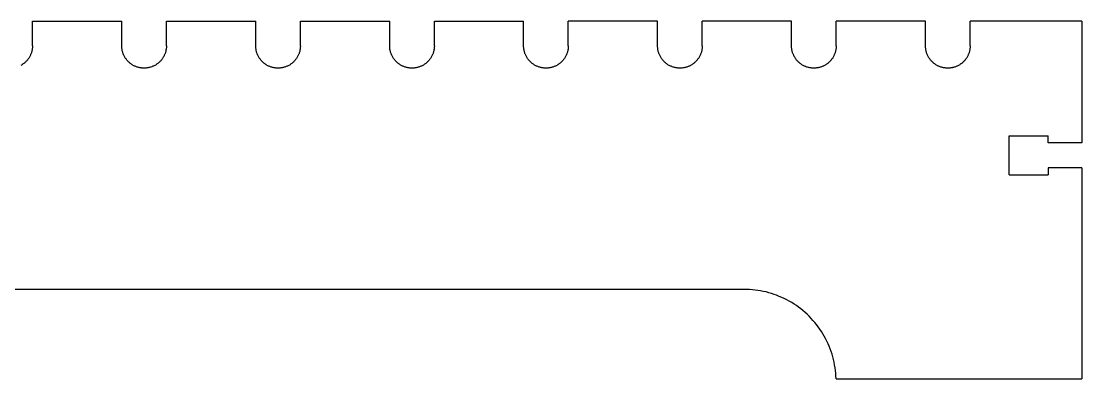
# Model space of a CAD drawing. Extents: x -100 to 100, y -46 to 46.
# Drawn here: x -36.62 to -24.75, y 1.92 to 5.92 of the extents above; entities that cross this region are included whole.
import ezdxf

# ---------------------------------------------------------------- set-up
doc = ezdxf.new("R2010")
doc.units = 0
doc.header["$MEASUREMENT"] = 0
doc.layers.get('0').update_dxf_attribs({"linetype": 'CONTINUOUS'})

msp = doc.modelspace()

# ---------------------------------------------------------------- linework, layer by layer
for p, q in [((-36.498, 5.917), (-35.498, 5.917)), ((-36.498, 5.642), (-36.498, 5.917)), ((-35.498, 5.642), (-35.498, 5.917)), ((-34.998, 5.917), (-33.998, 5.917)), ((-34.998, 5.642), (-34.998, 5.917)), ((-33.998, 5.642), (-33.998, 5.917)), ((-33.498, 5.917), (-32.498, 5.917)), ((-33.498, 5.642), (-33.498, 5.917)), ((-32.498, 5.642), (-32.498, 5.917)), ((-31.998, 5.917), (-30.998, 5.917)), ((-31.998, 5.642), (-31.998, 5.917)), ((-30.998, 5.642), (-30.998, 5.917)), ((-29.498, 5.917), (-30.498, 5.917)), ((-30.498, 5.642), (-30.498, 5.917)), ((-29.498, 5.642), (-29.498, 5.917)), ((-27.998, 5.917), (-28.998, 5.917)), ((-28.998, 5.642), (-28.998, 5.917)), ((-27.998, 5.642), (-27.998, 5.917)), ((-26.498, 5.917), (-27.498, 5.917)), ((-27.498, 5.642), (-27.498, 5.917)), ((-26.498, 5.642), (-26.498, 5.917)), ((-25.998, 5.642), (-25.998, 5.917)), ((-24.748, 5.917), (-25.998, 5.917)), ((-24.748, 5.917), (-24.748, 4.558)), ((-36.504, 5.587), (-36.506, 5.58)), ((-36.503, 5.595), (-36.504, 5.587)), ((-36.501, 5.603), (-36.503, 5.595)), ((-36.5, 5.611), (-36.501, 5.603)), ((-36.499, 5.618), (-36.5, 5.611)), ((-36.498, 5.634), (-36.499, 5.626)), ((-36.499, 5.626), (-36.499, 5.618)), ((-36.498, 5.642), (-36.498, 5.634)), ((-35.498, 5.634), (-35.498, 5.642)), ((-35.498, 5.626), (-35.498, 5.634)), ((-35.497, 5.618), (-35.498, 5.626)), ((-35.496, 5.611), (-35.497, 5.618)), ((-35.495, 5.603), (-35.496, 5.611)), ((-35.494, 5.595), (-35.495, 5.603)), ((-35.492, 5.587), (-35.494, 5.595)), ((-35.49, 5.58), (-35.492, 5.587)), ((-35.004, 5.587), (-35.006, 5.58)), ((-35.003, 5.595), (-35.004, 5.587)), ((-35.001, 5.603), (-35.003, 5.595)), ((-35, 5.611), (-35.001, 5.603)), ((-34.999, 5.618), (-35, 5.611)), ((-34.998, 5.634), (-34.999, 5.626)), ((-34.999, 5.626), (-34.999, 5.618)), ((-34.998, 5.642), (-34.998, 5.634)), ((-33.998, 5.634), (-33.998, 5.642)), ((-33.998, 5.626), (-33.998, 5.634)), ((-33.997, 5.618), (-33.998, 5.626)), ((-33.996, 5.611), (-33.997, 5.618)), ((-33.995, 5.603), (-33.996, 5.611)), ((-33.994, 5.595), (-33.995, 5.603)), ((-33.992, 5.587), (-33.994, 5.595)), ((-33.99, 5.58), (-33.992, 5.587)), ((-33.504, 5.587), (-33.506, 5.58)), ((-33.503, 5.595), (-33.504, 5.587)), ((-33.501, 5.603), (-33.503, 5.595)), ((-33.5, 5.611), (-33.501, 5.603)), ((-33.499, 5.618), (-33.5, 5.611)), ((-33.498, 5.634), (-33.499, 5.626)), ((-33.499, 5.626), (-33.499, 5.618)), ((-33.498, 5.642), (-33.498, 5.634)), ((-32.498, 5.634), (-32.498, 5.642)), ((-32.498, 5.626), (-32.498, 5.634)), ((-32.497, 5.618), (-32.498, 5.626)), ((-32.496, 5.611), (-32.497, 5.618)), ((-32.495, 5.603), (-32.496, 5.611)), ((-32.494, 5.595), (-32.495, 5.603)), ((-32.492, 5.587), (-32.494, 5.595)), ((-32.49, 5.58), (-32.492, 5.587)), ((-32.004, 5.587), (-32.006, 5.58)), ((-32.003, 5.595), (-32.004, 5.587)), ((-32.001, 5.603), (-32.003, 5.595)), ((-32, 5.611), (-32.001, 5.603)), ((-31.999, 5.618), (-32, 5.611)), ((-31.998, 5.634), (-31.999, 5.626)), ((-31.999, 5.626), (-31.999, 5.618)), ((-31.998, 5.642), (-31.998, 5.634)), ((-30.998, 5.634), (-30.998, 5.642)), ((-30.998, 5.626), (-30.998, 5.634)), ((-30.997, 5.618), (-30.998, 5.626)), ((-30.996, 5.611), (-30.997, 5.618)), ((-30.995, 5.603), (-30.996, 5.611)), ((-30.994, 5.595), (-30.995, 5.603)), ((-30.992, 5.587), (-30.994, 5.595)), ((-30.99, 5.58), (-30.992, 5.587)), ((-30.504, 5.587), (-30.506, 5.58)), ((-30.503, 5.595), (-30.504, 5.587)), ((-30.501, 5.603), (-30.503, 5.595)), ((-30.5, 5.611), (-30.501, 5.603)), ((-30.499, 5.618), (-30.5, 5.611)), ((-30.498, 5.634), (-30.499, 5.626)), ((-30.499, 5.626), (-30.499, 5.618)), ((-30.498, 5.642), (-30.498, 5.634)), ((-29.498, 5.634), (-29.498, 5.642)), ((-29.498, 5.626), (-29.498, 5.634)), ((-29.497, 5.618), (-29.498, 5.626)), ((-29.496, 5.611), (-29.497, 5.618)), ((-29.495, 5.603), (-29.496, 5.611)), ((-29.494, 5.595), (-29.495, 5.603)), ((-29.492, 5.587), (-29.494, 5.595)), ((-29.49, 5.58), (-29.492, 5.587)), ((-29.004, 5.587), (-29.006, 5.58)), ((-29.003, 5.595), (-29.004, 5.587)), ((-29.001, 5.603), (-29.003, 5.595)), ((-29, 5.611), (-29.001, 5.603)), ((-28.999, 5.618), (-29, 5.611)), ((-28.998, 5.634), (-28.999, 5.626)), ((-28.999, 5.626), (-28.999, 5.618)), ((-28.998, 5.642), (-28.998, 5.634)), ((-27.998, 5.634), (-27.998, 5.642)), ((-27.998, 5.626), (-27.998, 5.634)), ((-27.997, 5.618), (-27.998, 5.626)), ((-27.996, 5.611), (-27.997, 5.618)), ((-27.995, 5.603), (-27.996, 5.611)), ((-27.994, 5.595), (-27.995, 5.603)), ((-27.992, 5.587), (-27.994, 5.595)), ((-27.99, 5.58), (-27.992, 5.587)), ((-27.504, 5.587), (-27.506, 5.58)), ((-27.503, 5.595), (-27.504, 5.587)), ((-27.501, 5.603), (-27.503, 5.595)), ((-27.5, 5.611), (-27.501, 5.603)), ((-27.499, 5.618), (-27.5, 5.611)), ((-27.498, 5.634), (-27.499, 5.626)), ((-27.499, 5.626), (-27.499, 5.618)), ((-27.498, 5.642), (-27.498, 5.634)), ((-26.498, 5.634), (-26.498, 5.642)), ((-26.498, 5.626), (-26.498, 5.634)), ((-26.497, 5.618), (-26.498, 5.626)), ((-26.496, 5.611), (-26.497, 5.618)), ((-26.495, 5.603), (-26.496, 5.611)), ((-26.494, 5.595), (-26.495, 5.603)), ((-26.492, 5.587), (-26.494, 5.595)), ((-26.49, 5.58), (-26.492, 5.587)), ((-26.004, 5.587), (-26.006, 5.58)), ((-26.003, 5.595), (-26.004, 5.587)), ((-26.001, 5.603), (-26.003, 5.595)), ((-26, 5.611), (-26.001, 5.603)), ((-25.999, 5.618), (-26, 5.611)), ((-25.998, 5.634), (-25.999, 5.626)), ((-25.999, 5.626), (-25.999, 5.618)), ((-25.998, 5.642), (-25.998, 5.634)), ((-36.571, 5.465), (-36.577, 5.46)), ((-36.566, 5.471), (-36.571, 5.465)), ((-36.561, 5.477), (-36.566, 5.471)), ((-36.555, 5.483), (-36.561, 5.477)), ((-36.551, 5.489), (-36.555, 5.483)), ((-36.546, 5.495), (-36.551, 5.489)), ((-36.541, 5.501), (-36.546, 5.495)), ((-36.537, 5.508), (-36.541, 5.501)), ((-36.533, 5.515), (-36.537, 5.508)), ((-36.529, 5.522), (-36.533, 5.515)), ((-36.525, 5.528), (-36.529, 5.522)), ((-36.522, 5.536), (-36.525, 5.528)), ((-36.519, 5.543), (-36.522, 5.536)), ((-36.516, 5.55), (-36.519, 5.543)), ((-36.513, 5.557), (-36.516, 5.55)), ((-36.51, 5.565), (-36.513, 5.557)), ((-36.508, 5.572), (-36.51, 5.565)), ((-36.506, 5.58), (-36.508, 5.572)), ((-35.488, 5.572), (-35.49, 5.58)), ((-35.486, 5.565), (-35.488, 5.572)), ((-35.483, 5.557), (-35.486, 5.565)), ((-35.481, 5.55), (-35.483, 5.557)), ((-35.478, 5.543), (-35.481, 5.55)), ((-35.474, 5.536), (-35.478, 5.543)), ((-35.471, 5.528), (-35.474, 5.536)), ((-35.467, 5.522), (-35.471, 5.528)), ((-35.463, 5.515), (-35.467, 5.522)), ((-35.459, 5.508), (-35.463, 5.515)), ((-35.455, 5.501), (-35.459, 5.508)), ((-35.45, 5.495), (-35.455, 5.501)), ((-35.446, 5.489), (-35.45, 5.495)), ((-35.441, 5.483), (-35.446, 5.489)), ((-35.436, 5.477), (-35.441, 5.483)), ((-35.43, 5.471), (-35.436, 5.477)), ((-35.425, 5.465), (-35.43, 5.471)), ((-35.419, 5.46), (-35.425, 5.465)), ((-35.071, 5.465), (-35.077, 5.46)), ((-35.066, 5.471), (-35.071, 5.465)), ((-35.061, 5.477), (-35.066, 5.471)), ((-35.055, 5.483), (-35.061, 5.477)), ((-35.051, 5.489), (-35.055, 5.483)), ((-35.046, 5.495), (-35.051, 5.489)), ((-35.041, 5.501), (-35.046, 5.495)), ((-35.037, 5.508), (-35.041, 5.501)), ((-35.033, 5.515), (-35.037, 5.508)), ((-35.029, 5.522), (-35.033, 5.515)), ((-35.025, 5.528), (-35.029, 5.522)), ((-35.022, 5.536), (-35.025, 5.528)), ((-35.019, 5.543), (-35.022, 5.536)), ((-35.016, 5.55), (-35.019, 5.543)), ((-35.013, 5.557), (-35.016, 5.55)), ((-35.01, 5.565), (-35.013, 5.557)), ((-35.008, 5.572), (-35.01, 5.565)), ((-35.006, 5.58), (-35.008, 5.572)), ((-33.988, 5.572), (-33.99, 5.58)), ((-33.986, 5.565), (-33.988, 5.572)), ((-33.983, 5.557), (-33.986, 5.565)), ((-33.981, 5.55), (-33.983, 5.557)), ((-33.978, 5.543), (-33.981, 5.55)), ((-33.974, 5.536), (-33.978, 5.543)), ((-33.971, 5.528), (-33.974, 5.536)), ((-33.967, 5.522), (-33.971, 5.528)), ((-33.963, 5.515), (-33.967, 5.522)), ((-33.959, 5.508), (-33.963, 5.515)), ((-33.955, 5.501), (-33.959, 5.508)), ((-33.95, 5.495), (-33.955, 5.501)), ((-33.946, 5.489), (-33.95, 5.495)), ((-33.941, 5.483), (-33.946, 5.489)), ((-33.936, 5.477), (-33.941, 5.483)), ((-33.93, 5.471), (-33.936, 5.477)), ((-33.925, 5.465), (-33.93, 5.471)), ((-33.919, 5.46), (-33.925, 5.465)), ((-33.571, 5.465), (-33.577, 5.46)), ((-33.566, 5.471), (-33.571, 5.465)), ((-33.561, 5.477), (-33.566, 5.471)), ((-33.555, 5.483), (-33.561, 5.477)), ((-33.551, 5.489), (-33.555, 5.483)), ((-33.546, 5.495), (-33.551, 5.489)), ((-33.541, 5.501), (-33.546, 5.495)), ((-33.537, 5.508), (-33.541, 5.501)), ((-33.533, 5.515), (-33.537, 5.508)), ((-33.529, 5.522), (-33.533, 5.515)), ((-33.525, 5.528), (-33.529, 5.522)), ((-33.522, 5.536), (-33.525, 5.528)), ((-33.519, 5.543), (-33.522, 5.536)), ((-33.516, 5.55), (-33.519, 5.543)), ((-33.513, 5.557), (-33.516, 5.55)), ((-33.51, 5.565), (-33.513, 5.557)), ((-33.508, 5.572), (-33.51, 5.565)), ((-33.506, 5.58), (-33.508, 5.572)), ((-32.488, 5.572), (-32.49, 5.58)), ((-32.486, 5.565), (-32.488, 5.572)), ((-32.483, 5.557), (-32.486, 5.565)), ((-32.481, 5.55), (-32.483, 5.557)), ((-32.478, 5.543), (-32.481, 5.55)), ((-32.474, 5.536), (-32.478, 5.543)), ((-32.471, 5.528), (-32.474, 5.536)), ((-32.467, 5.522), (-32.471, 5.528)), ((-32.463, 5.515), (-32.467, 5.522)), ((-32.459, 5.508), (-32.463, 5.515)), ((-32.455, 5.501), (-32.459, 5.508)), ((-32.45, 5.495), (-32.455, 5.501)), ((-32.446, 5.489), (-32.45, 5.495)), ((-32.441, 5.483), (-32.446, 5.489)), ((-32.436, 5.477), (-32.441, 5.483)), ((-32.43, 5.471), (-32.436, 5.477)), ((-32.425, 5.465), (-32.43, 5.471)), ((-32.419, 5.46), (-32.425, 5.465)), ((-32.071, 5.465), (-32.077, 5.46)), ((-32.066, 5.471), (-32.071, 5.465)), ((-32.061, 5.477), (-32.066, 5.471)), ((-32.055, 5.483), (-32.061, 5.477)), ((-32.051, 5.489), (-32.055, 5.483)), ((-32.046, 5.495), (-32.051, 5.489)), ((-32.041, 5.501), (-32.046, 5.495)), ((-32.037, 5.508), (-32.041, 5.501)), ((-32.033, 5.515), (-32.037, 5.508)), ((-32.029, 5.522), (-32.033, 5.515)), ((-32.025, 5.528), (-32.029, 5.522)), ((-32.022, 5.536), (-32.025, 5.528)), ((-32.019, 5.543), (-32.022, 5.536)), ((-32.016, 5.55), (-32.019, 5.543)), ((-32.013, 5.557), (-32.016, 5.55)), ((-32.01, 5.565), (-32.013, 5.557)), ((-32.008, 5.572), (-32.01, 5.565)), ((-32.006, 5.58), (-32.008, 5.572)), ((-30.988, 5.572), (-30.99, 5.58)), ((-30.986, 5.565), (-30.988, 5.572)), ((-30.983, 5.557), (-30.986, 5.565)), ((-30.981, 5.55), (-30.983, 5.557)), ((-30.978, 5.543), (-30.981, 5.55)), ((-30.974, 5.536), (-30.978, 5.543)), ((-30.971, 5.528), (-30.974, 5.536)), ((-30.967, 5.522), (-30.971, 5.528)), ((-30.963, 5.515), (-30.967, 5.522)), ((-30.959, 5.508), (-30.963, 5.515)), ((-30.955, 5.501), (-30.959, 5.508)), ((-30.95, 5.495), (-30.955, 5.501)), ((-30.946, 5.489), (-30.95, 5.495)), ((-30.941, 5.483), (-30.946, 5.489)), ((-30.936, 5.477), (-30.941, 5.483)), ((-30.93, 5.471), (-30.936, 5.477)), ((-30.925, 5.465), (-30.93, 5.471)), ((-30.919, 5.46), (-30.925, 5.465)), ((-30.571, 5.465), (-30.577, 5.46)), ((-30.566, 5.471), (-30.571, 5.465)), ((-30.561, 5.477), (-30.566, 5.471)), ((-30.555, 5.483), (-30.561, 5.477)), ((-30.551, 5.489), (-30.555, 5.483)), ((-30.546, 5.495), (-30.551, 5.489)), ((-30.541, 5.501), (-30.546, 5.495)), ((-30.537, 5.508), (-30.541, 5.501)), ((-30.533, 5.515), (-30.537, 5.508)), ((-30.529, 5.522), (-30.533, 5.515)), ((-30.525, 5.528), (-30.529, 5.522)), ((-30.522, 5.536), (-30.525, 5.528)), ((-30.519, 5.543), (-30.522, 5.536)), ((-30.516, 5.55), (-30.519, 5.543)), ((-30.513, 5.557), (-30.516, 5.55)), ((-30.51, 5.565), (-30.513, 5.557)), ((-30.508, 5.572), (-30.51, 5.565)), ((-30.506, 5.58), (-30.508, 5.572)), ((-29.488, 5.572), (-29.49, 5.58)), ((-29.486, 5.565), (-29.488, 5.572)), ((-29.483, 5.557), (-29.486, 5.565)), ((-29.481, 5.55), (-29.483, 5.557)), ((-29.478, 5.543), (-29.481, 5.55)), ((-29.474, 5.536), (-29.478, 5.543)), ((-29.471, 5.528), (-29.474, 5.536)), ((-29.467, 5.522), (-29.471, 5.528)), ((-29.463, 5.515), (-29.467, 5.522)), ((-29.459, 5.508), (-29.463, 5.515)), ((-29.455, 5.501), (-29.459, 5.508)), ((-29.45, 5.495), (-29.455, 5.501)), ((-29.446, 5.489), (-29.45, 5.495)), ((-29.441, 5.483), (-29.446, 5.489)), ((-29.436, 5.477), (-29.441, 5.483)), ((-29.43, 5.471), (-29.436, 5.477)), ((-29.425, 5.465), (-29.43, 5.471)), ((-29.419, 5.46), (-29.425, 5.465)), ((-29.071, 5.465), (-29.077, 5.46)), ((-29.066, 5.471), (-29.071, 5.465)), ((-29.061, 5.477), (-29.066, 5.471)), ((-29.055, 5.483), (-29.061, 5.477)), ((-29.051, 5.489), (-29.055, 5.483)), ((-29.046, 5.495), (-29.051, 5.489)), ((-29.041, 5.501), (-29.046, 5.495)), ((-29.037, 5.508), (-29.041, 5.501)), ((-29.033, 5.515), (-29.037, 5.508)), ((-29.029, 5.522), (-29.033, 5.515)), ((-29.025, 5.528), (-29.029, 5.522)), ((-29.022, 5.536), (-29.025, 5.528)), ((-29.019, 5.543), (-29.022, 5.536)), ((-29.016, 5.55), (-29.019, 5.543)), ((-29.013, 5.557), (-29.016, 5.55)), ((-29.01, 5.565), (-29.013, 5.557)), ((-29.008, 5.572), (-29.01, 5.565)), ((-29.006, 5.58), (-29.008, 5.572)), ((-27.988, 5.572), (-27.99, 5.58)), ((-27.986, 5.565), (-27.988, 5.572)), ((-27.983, 5.557), (-27.986, 5.565)), ((-27.981, 5.55), (-27.983, 5.557)), ((-27.978, 5.543), (-27.981, 5.55)), ((-27.974, 5.536), (-27.978, 5.543)), ((-27.971, 5.528), (-27.974, 5.536)), ((-27.967, 5.522), (-27.971, 5.528)), ((-27.963, 5.515), (-27.967, 5.522)), ((-27.959, 5.508), (-27.963, 5.515)), ((-27.955, 5.501), (-27.959, 5.508)), ((-27.95, 5.495), (-27.955, 5.501)), ((-27.946, 5.489), (-27.95, 5.495)), ((-27.941, 5.483), (-27.946, 5.489)), ((-27.936, 5.477), (-27.941, 5.483)), ((-27.93, 5.471), (-27.936, 5.477)), ((-27.925, 5.465), (-27.93, 5.471)), ((-27.919, 5.46), (-27.925, 5.465)), ((-27.571, 5.465), (-27.577, 5.46)), ((-27.566, 5.471), (-27.571, 5.465)), ((-27.561, 5.477), (-27.566, 5.471)), ((-27.555, 5.483), (-27.561, 5.477)), ((-27.551, 5.489), (-27.555, 5.483)), ((-27.546, 5.495), (-27.551, 5.489)), ((-27.541, 5.501), (-27.546, 5.495)), ((-27.537, 5.508), (-27.541, 5.501)), ((-27.533, 5.515), (-27.537, 5.508)), ((-27.529, 5.522), (-27.533, 5.515)), ((-27.525, 5.528), (-27.529, 5.522)), ((-27.522, 5.536), (-27.525, 5.528)), ((-27.519, 5.543), (-27.522, 5.536)), ((-27.516, 5.55), (-27.519, 5.543)), ((-27.513, 5.557), (-27.516, 5.55)), ((-27.51, 5.565), (-27.513, 5.557)), ((-27.508, 5.572), (-27.51, 5.565)), ((-27.506, 5.58), (-27.508, 5.572)), ((-26.488, 5.572), (-26.49, 5.58)), ((-26.486, 5.565), (-26.488, 5.572)), ((-26.483, 5.557), (-26.486, 5.565)), ((-26.481, 5.55), (-26.483, 5.557)), ((-26.478, 5.543), (-26.481, 5.55)), ((-26.474, 5.536), (-26.478, 5.543)), ((-26.471, 5.528), (-26.474, 5.536)), ((-26.467, 5.522), (-26.471, 5.528)), ((-26.463, 5.515), (-26.467, 5.522)), ((-26.459, 5.508), (-26.463, 5.515)), ((-26.455, 5.501), (-26.459, 5.508)), ((-26.45, 5.495), (-26.455, 5.501)), ((-26.446, 5.489), (-26.45, 5.495)), ((-26.441, 5.483), (-26.446, 5.489)), ((-26.436, 5.477), (-26.441, 5.483)), ((-26.43, 5.471), (-26.436, 5.477)), ((-26.425, 5.465), (-26.43, 5.471)), ((-26.419, 5.46), (-26.425, 5.465)), ((-26.071, 5.465), (-26.077, 5.46)), ((-26.066, 5.471), (-26.071, 5.465)), ((-26.061, 5.477), (-26.066, 5.471)), ((-26.055, 5.483), (-26.061, 5.477)), ((-26.051, 5.489), (-26.055, 5.483)), ((-26.046, 5.495), (-26.051, 5.489)), ((-26.041, 5.501), (-26.046, 5.495)), ((-26.037, 5.508), (-26.041, 5.501)), ((-26.033, 5.515), (-26.037, 5.508)), ((-26.029, 5.522), (-26.033, 5.515)), ((-26.025, 5.528), (-26.029, 5.522)), ((-26.022, 5.536), (-26.025, 5.528)), ((-26.019, 5.543), (-26.022, 5.536)), ((-26.016, 5.55), (-26.019, 5.543)), ((-26.013, 5.557), (-26.016, 5.55)), ((-26.01, 5.565), (-26.013, 5.557)), ((-26.008, 5.572), (-26.01, 5.565)), ((-26.006, 5.58), (-26.008, 5.572)), ((-36.621, 5.427), (-36.628, 5.423)), ((-36.614, 5.431), (-36.621, 5.427)), ((-36.608, 5.435), (-36.614, 5.431)), ((-36.601, 5.44), (-36.608, 5.435)), ((-36.595, 5.444), (-36.601, 5.44)), ((-36.589, 5.449), (-36.595, 5.444)), ((-36.583, 5.454), (-36.589, 5.449)), ((-36.577, 5.46), (-36.583, 5.454)), ((-35.413, 5.454), (-35.419, 5.46)), ((-35.407, 5.449), (-35.413, 5.454)), ((-35.401, 5.444), (-35.407, 5.449)), ((-35.395, 5.44), (-35.401, 5.444)), ((-35.389, 5.435), (-35.395, 5.44)), ((-35.382, 5.431), (-35.389, 5.435)), ((-35.375, 5.427), (-35.382, 5.431)), ((-35.369, 5.423), (-35.375, 5.427)), ((-35.362, 5.419), (-35.369, 5.423)), ((-35.355, 5.416), (-35.362, 5.419)), ((-35.347, 5.413), (-35.355, 5.416)), ((-35.34, 5.41), (-35.347, 5.413)), ((-35.333, 5.407), (-35.34, 5.41)), ((-35.325, 5.404), (-35.333, 5.407)), ((-35.318, 5.402), (-35.325, 5.404)), ((-35.31, 5.4), (-35.318, 5.402)), ((-35.303, 5.398), (-35.31, 5.4)), ((-35.295, 5.396), (-35.303, 5.398)), ((-35.287, 5.395), (-35.295, 5.396)), ((-35.279, 5.394), (-35.287, 5.395)), ((-35.272, 5.393), (-35.279, 5.394)), ((-35.264, 5.392), (-35.272, 5.393)), ((-35.256, 5.392), (-35.264, 5.392)), ((-35.248, 5.392), (-35.256, 5.392)), ((-35.24, 5.392), (-35.248, 5.392)), ((-35.232, 5.392), (-35.24, 5.392)), ((-35.225, 5.393), (-35.232, 5.392)), ((-35.217, 5.394), (-35.225, 5.393)), ((-35.209, 5.395), (-35.217, 5.394)), ((-35.201, 5.396), (-35.209, 5.395)), ((-35.194, 5.398), (-35.201, 5.396)), ((-35.186, 5.4), (-35.194, 5.398)), ((-35.178, 5.402), (-35.186, 5.4)), ((-35.171, 5.404), (-35.178, 5.402)), ((-35.163, 5.407), (-35.171, 5.404)), ((-35.156, 5.41), (-35.163, 5.407)), ((-35.149, 5.413), (-35.156, 5.41)), ((-35.142, 5.416), (-35.149, 5.413)), ((-35.135, 5.419), (-35.142, 5.416)), ((-35.128, 5.423), (-35.135, 5.419)), ((-35.121, 5.427), (-35.128, 5.423)), ((-35.114, 5.431), (-35.121, 5.427)), ((-35.108, 5.435), (-35.114, 5.431)), ((-35.101, 5.44), (-35.108, 5.435)), ((-35.095, 5.444), (-35.101, 5.44)), ((-35.089, 5.449), (-35.095, 5.444)), ((-35.083, 5.454), (-35.089, 5.449)), ((-35.077, 5.46), (-35.083, 5.454)), ((-33.913, 5.454), (-33.919, 5.46)), ((-33.907, 5.449), (-33.913, 5.454)), ((-33.901, 5.444), (-33.907, 5.449)), ((-33.895, 5.44), (-33.901, 5.444)), ((-33.889, 5.435), (-33.895, 5.44)), ((-33.882, 5.431), (-33.889, 5.435)), ((-33.875, 5.427), (-33.882, 5.431)), ((-33.869, 5.423), (-33.875, 5.427)), ((-33.862, 5.419), (-33.869, 5.423)), ((-33.855, 5.416), (-33.862, 5.419)), ((-33.847, 5.413), (-33.855, 5.416)), ((-33.84, 5.41), (-33.847, 5.413)), ((-33.833, 5.407), (-33.84, 5.41)), ((-33.825, 5.404), (-33.833, 5.407)), ((-33.818, 5.402), (-33.825, 5.404)), ((-33.81, 5.4), (-33.818, 5.402)), ((-33.803, 5.398), (-33.81, 5.4)), ((-33.795, 5.396), (-33.803, 5.398)), ((-33.787, 5.395), (-33.795, 5.396)), ((-33.779, 5.394), (-33.787, 5.395)), ((-33.772, 5.393), (-33.779, 5.394)), ((-33.764, 5.392), (-33.772, 5.393)), ((-33.756, 5.392), (-33.764, 5.392)), ((-33.748, 5.392), (-33.756, 5.392)), ((-33.74, 5.392), (-33.748, 5.392)), ((-33.732, 5.392), (-33.74, 5.392)), ((-33.725, 5.393), (-33.732, 5.392)), ((-33.717, 5.394), (-33.725, 5.393)), ((-33.709, 5.395), (-33.717, 5.394)), ((-33.701, 5.396), (-33.709, 5.395)), ((-33.694, 5.398), (-33.701, 5.396)), ((-33.686, 5.4), (-33.694, 5.398)), ((-33.678, 5.402), (-33.686, 5.4)), ((-33.671, 5.404), (-33.678, 5.402)), ((-33.663, 5.407), (-33.671, 5.404)), ((-33.656, 5.41), (-33.663, 5.407)), ((-33.649, 5.413), (-33.656, 5.41)), ((-33.642, 5.416), (-33.649, 5.413)), ((-33.635, 5.419), (-33.642, 5.416)), ((-33.628, 5.423), (-33.635, 5.419)), ((-33.621, 5.427), (-33.628, 5.423)), ((-33.614, 5.431), (-33.621, 5.427)), ((-33.608, 5.435), (-33.614, 5.431)), ((-33.601, 5.44), (-33.608, 5.435)), ((-33.595, 5.444), (-33.601, 5.44)), ((-33.589, 5.449), (-33.595, 5.444)), ((-33.583, 5.454), (-33.589, 5.449)), ((-33.577, 5.46), (-33.583, 5.454)), ((-32.413, 5.454), (-32.419, 5.46)), ((-32.407, 5.449), (-32.413, 5.454)), ((-32.401, 5.444), (-32.407, 5.449)), ((-32.395, 5.44), (-32.401, 5.444)), ((-32.389, 5.435), (-32.395, 5.44)), ((-32.382, 5.431), (-32.389, 5.435)), ((-32.375, 5.427), (-32.382, 5.431)), ((-32.369, 5.423), (-32.375, 5.427)), ((-32.362, 5.419), (-32.369, 5.423)), ((-32.355, 5.416), (-32.362, 5.419)), ((-32.347, 5.413), (-32.355, 5.416)), ((-32.34, 5.41), (-32.347, 5.413)), ((-32.333, 5.407), (-32.34, 5.41)), ((-32.325, 5.404), (-32.333, 5.407)), ((-32.318, 5.402), (-32.325, 5.404)), ((-32.31, 5.4), (-32.318, 5.402)), ((-32.303, 5.398), (-32.31, 5.4)), ((-32.295, 5.396), (-32.303, 5.398)), ((-32.287, 5.395), (-32.295, 5.396)), ((-32.279, 5.394), (-32.287, 5.395)), ((-32.272, 5.393), (-32.279, 5.394)), ((-32.264, 5.392), (-32.272, 5.393)), ((-32.256, 5.392), (-32.264, 5.392)), ((-32.248, 5.392), (-32.256, 5.392)), ((-32.24, 5.392), (-32.248, 5.392)), ((-32.232, 5.392), (-32.24, 5.392)), ((-32.225, 5.393), (-32.232, 5.392)), ((-32.217, 5.394), (-32.225, 5.393)), ((-32.209, 5.395), (-32.217, 5.394)), ((-32.201, 5.396), (-32.209, 5.395)), ((-32.194, 5.398), (-32.201, 5.396)), ((-32.186, 5.4), (-32.194, 5.398)), ((-32.178, 5.402), (-32.186, 5.4)), ((-32.171, 5.404), (-32.178, 5.402)), ((-32.163, 5.407), (-32.171, 5.404)), ((-32.156, 5.41), (-32.163, 5.407)), ((-32.149, 5.413), (-32.156, 5.41)), ((-32.142, 5.416), (-32.149, 5.413)), ((-32.135, 5.419), (-32.142, 5.416)), ((-32.128, 5.423), (-32.135, 5.419)), ((-32.121, 5.427), (-32.128, 5.423)), ((-32.114, 5.431), (-32.121, 5.427)), ((-32.108, 5.435), (-32.114, 5.431)), ((-32.101, 5.44), (-32.108, 5.435)), ((-32.095, 5.444), (-32.101, 5.44)), ((-32.089, 5.449), (-32.095, 5.444)), ((-32.083, 5.454), (-32.089, 5.449)), ((-32.077, 5.46), (-32.083, 5.454)), ((-30.913, 5.454), (-30.919, 5.46)), ((-30.907, 5.449), (-30.913, 5.454)), ((-30.901, 5.444), (-30.907, 5.449)), ((-30.895, 5.44), (-30.901, 5.444)), ((-30.889, 5.435), (-30.895, 5.44)), ((-30.882, 5.431), (-30.889, 5.435)), ((-30.875, 5.427), (-30.882, 5.431)), ((-30.869, 5.423), (-30.875, 5.427)), ((-30.862, 5.419), (-30.869, 5.423)), ((-30.855, 5.416), (-30.862, 5.419)), ((-30.847, 5.413), (-30.855, 5.416)), ((-30.84, 5.41), (-30.847, 5.413)), ((-30.833, 5.407), (-30.84, 5.41)), ((-30.825, 5.404), (-30.833, 5.407)), ((-30.818, 5.402), (-30.825, 5.404)), ((-30.81, 5.4), (-30.818, 5.402)), ((-30.803, 5.398), (-30.81, 5.4)), ((-30.795, 5.396), (-30.803, 5.398)), ((-30.787, 5.395), (-30.795, 5.396)), ((-30.779, 5.394), (-30.787, 5.395)), ((-30.772, 5.393), (-30.779, 5.394)), ((-30.764, 5.392), (-30.772, 5.393)), ((-30.756, 5.392), (-30.764, 5.392)), ((-30.748, 5.392), (-30.756, 5.392)), ((-30.74, 5.392), (-30.748, 5.392)), ((-30.732, 5.392), (-30.74, 5.392)), ((-30.725, 5.393), (-30.732, 5.392)), ((-30.717, 5.394), (-30.725, 5.393)), ((-30.709, 5.395), (-30.717, 5.394)), ((-30.701, 5.396), (-30.709, 5.395)), ((-30.694, 5.398), (-30.701, 5.396)), ((-30.686, 5.4), (-30.694, 5.398)), ((-30.678, 5.402), (-30.686, 5.4)), ((-30.671, 5.404), (-30.678, 5.402)), ((-30.663, 5.407), (-30.671, 5.404)), ((-30.656, 5.41), (-30.663, 5.407)), ((-30.649, 5.413), (-30.656, 5.41)), ((-30.642, 5.416), (-30.649, 5.413)), ((-30.635, 5.419), (-30.642, 5.416)), ((-30.628, 5.423), (-30.635, 5.419)), ((-30.621, 5.427), (-30.628, 5.423)), ((-30.614, 5.431), (-30.621, 5.427)), ((-30.608, 5.435), (-30.614, 5.431)), ((-30.601, 5.44), (-30.608, 5.435)), ((-30.595, 5.444), (-30.601, 5.44)), ((-30.589, 5.449), (-30.595, 5.444)), ((-30.583, 5.454), (-30.589, 5.449)), ((-30.577, 5.46), (-30.583, 5.454)), ((-29.413, 5.454), (-29.419, 5.46)), ((-29.407, 5.449), (-29.413, 5.454)), ((-29.401, 5.444), (-29.407, 5.449)), ((-29.395, 5.44), (-29.401, 5.444)), ((-29.389, 5.435), (-29.395, 5.44)), ((-29.382, 5.431), (-29.389, 5.435)), ((-29.375, 5.427), (-29.382, 5.431)), ((-29.369, 5.423), (-29.375, 5.427)), ((-29.362, 5.419), (-29.369, 5.423)), ((-29.355, 5.416), (-29.362, 5.419)), ((-29.347, 5.413), (-29.355, 5.416)), ((-29.34, 5.41), (-29.347, 5.413)), ((-29.333, 5.407), (-29.34, 5.41)), ((-29.325, 5.404), (-29.333, 5.407)), ((-29.318, 5.402), (-29.325, 5.404)), ((-29.31, 5.4), (-29.318, 5.402)), ((-29.303, 5.398), (-29.31, 5.4)), ((-29.295, 5.396), (-29.303, 5.398)), ((-29.287, 5.395), (-29.295, 5.396)), ((-29.279, 5.394), (-29.287, 5.395)), ((-29.272, 5.393), (-29.279, 5.394)), ((-29.264, 5.392), (-29.272, 5.393)), ((-29.256, 5.392), (-29.264, 5.392)), ((-29.248, 5.392), (-29.256, 5.392)), ((-29.24, 5.392), (-29.248, 5.392)), ((-29.232, 5.392), (-29.24, 5.392)), ((-29.225, 5.393), (-29.232, 5.392)), ((-29.217, 5.394), (-29.225, 5.393)), ((-29.209, 5.395), (-29.217, 5.394)), ((-29.201, 5.396), (-29.209, 5.395)), ((-29.194, 5.398), (-29.201, 5.396)), ((-29.186, 5.4), (-29.194, 5.398)), ((-29.178, 5.402), (-29.186, 5.4)), ((-29.171, 5.404), (-29.178, 5.402)), ((-29.163, 5.407), (-29.171, 5.404)), ((-29.156, 5.41), (-29.163, 5.407)), ((-29.149, 5.413), (-29.156, 5.41)), ((-29.142, 5.416), (-29.149, 5.413)), ((-29.135, 5.419), (-29.142, 5.416)), ((-29.128, 5.423), (-29.135, 5.419)), ((-29.121, 5.427), (-29.128, 5.423)), ((-29.114, 5.431), (-29.121, 5.427)), ((-29.108, 5.435), (-29.114, 5.431)), ((-29.101, 5.44), (-29.108, 5.435)), ((-29.095, 5.444), (-29.101, 5.44)), ((-29.089, 5.449), (-29.095, 5.444)), ((-29.083, 5.454), (-29.089, 5.449)), ((-29.077, 5.46), (-29.083, 5.454)), ((-27.913, 5.454), (-27.919, 5.46)), ((-27.907, 5.449), (-27.913, 5.454)), ((-27.901, 5.444), (-27.907, 5.449)), ((-27.895, 5.44), (-27.901, 5.444)), ((-27.889, 5.435), (-27.895, 5.44)), ((-27.882, 5.431), (-27.889, 5.435)), ((-27.875, 5.427), (-27.882, 5.431)), ((-27.869, 5.423), (-27.875, 5.427)), ((-27.862, 5.419), (-27.869, 5.423)), ((-27.855, 5.416), (-27.862, 5.419)), ((-27.847, 5.413), (-27.855, 5.416)), ((-27.84, 5.41), (-27.847, 5.413)), ((-27.833, 5.407), (-27.84, 5.41)), ((-27.825, 5.404), (-27.833, 5.407)), ((-27.818, 5.402), (-27.825, 5.404)), ((-27.81, 5.4), (-27.818, 5.402)), ((-27.803, 5.398), (-27.81, 5.4)), ((-27.795, 5.396), (-27.803, 5.398)), ((-27.787, 5.395), (-27.795, 5.396)), ((-27.779, 5.394), (-27.787, 5.395)), ((-27.772, 5.393), (-27.779, 5.394)), ((-27.764, 5.392), (-27.772, 5.393)), ((-27.756, 5.392), (-27.764, 5.392)), ((-27.748, 5.392), (-27.756, 5.392)), ((-27.74, 5.392), (-27.748, 5.392)), ((-27.732, 5.392), (-27.74, 5.392)), ((-27.725, 5.393), (-27.732, 5.392)), ((-27.717, 5.394), (-27.725, 5.393)), ((-27.709, 5.395), (-27.717, 5.394)), ((-27.701, 5.396), (-27.709, 5.395)), ((-27.694, 5.398), (-27.701, 5.396)), ((-27.686, 5.4), (-27.694, 5.398)), ((-27.678, 5.402), (-27.686, 5.4)), ((-27.671, 5.404), (-27.678, 5.402)), ((-27.663, 5.407), (-27.671, 5.404)), ((-27.656, 5.41), (-27.663, 5.407)), ((-27.649, 5.413), (-27.656, 5.41)), ((-27.642, 5.416), (-27.649, 5.413)), ((-27.635, 5.419), (-27.642, 5.416)), ((-27.628, 5.423), (-27.635, 5.419)), ((-27.621, 5.427), (-27.628, 5.423)), ((-27.614, 5.431), (-27.621, 5.427)), ((-27.608, 5.435), (-27.614, 5.431)), ((-27.601, 5.44), (-27.608, 5.435)), ((-27.595, 5.444), (-27.601, 5.44)), ((-27.589, 5.449), (-27.595, 5.444)), ((-27.583, 5.454), (-27.589, 5.449)), ((-27.577, 5.46), (-27.583, 5.454)), ((-26.413, 5.454), (-26.419, 5.46)), ((-26.407, 5.449), (-26.413, 5.454)), ((-26.401, 5.444), (-26.407, 5.449)), ((-26.395, 5.44), (-26.401, 5.444)), ((-26.389, 5.435), (-26.395, 5.44)), ((-26.382, 5.431), (-26.389, 5.435)), ((-26.375, 5.427), (-26.382, 5.431)), ((-26.369, 5.423), (-26.375, 5.427)), ((-26.362, 5.419), (-26.369, 5.423)), ((-26.355, 5.416), (-26.362, 5.419)), ((-26.347, 5.413), (-26.355, 5.416)), ((-26.34, 5.41), (-26.347, 5.413)), ((-26.333, 5.407), (-26.34, 5.41)), ((-26.325, 5.404), (-26.333, 5.407)), ((-26.318, 5.402), (-26.325, 5.404)), ((-26.31, 5.4), (-26.318, 5.402)), ((-26.303, 5.398), (-26.31, 5.4)), ((-26.295, 5.396), (-26.303, 5.398)), ((-26.287, 5.395), (-26.295, 5.396)), ((-26.279, 5.394), (-26.287, 5.395)), ((-26.272, 5.393), (-26.279, 5.394)), ((-26.264, 5.392), (-26.272, 5.393)), ((-26.256, 5.392), (-26.264, 5.392)), ((-26.248, 5.392), (-26.256, 5.392)), ((-26.24, 5.392), (-26.248, 5.392)), ((-26.232, 5.392), (-26.24, 5.392)), ((-26.225, 5.393), (-26.232, 5.392)), ((-26.217, 5.394), (-26.225, 5.393)), ((-26.209, 5.395), (-26.217, 5.394)), ((-26.201, 5.396), (-26.209, 5.395)), ((-26.194, 5.398), (-26.201, 5.396)), ((-26.186, 5.4), (-26.194, 5.398)), ((-26.178, 5.402), (-26.186, 5.4)), ((-26.171, 5.404), (-26.178, 5.402)), ((-26.163, 5.407), (-26.171, 5.404)), ((-26.156, 5.41), (-26.163, 5.407)), ((-26.149, 5.413), (-26.156, 5.41)), ((-26.142, 5.416), (-26.149, 5.413)), ((-26.135, 5.419), (-26.142, 5.416)), ((-26.128, 5.423), (-26.135, 5.419)), ((-26.121, 5.427), (-26.128, 5.423)), ((-26.114, 5.431), (-26.121, 5.427)), ((-26.108, 5.435), (-26.114, 5.431)), ((-26.101, 5.44), (-26.108, 5.435)), ((-26.095, 5.444), (-26.101, 5.44)), ((-26.089, 5.449), (-26.095, 5.444)), ((-26.083, 5.454), (-26.089, 5.449)), ((-26.077, 5.46), (-26.083, 5.454)), ((-25.56, 4.198), (-25.56, 4.636)), ((-25.56, 4.636), (-25.123, 4.636)), ((-25.123, 4.558), (-25.123, 4.636)), ((-24.748, 4.558), (-25.123, 4.558)), ((-24.748, 4.276), (-25.123, 4.276)), ((-25.123, 4.276), (-25.123, 4.198)), ((-24.748, 4.276), (-24.748, 1.917)), ((-25.56, 4.198), (-25.123, 4.198)), ((-28.499, 2.917), (-43.498, 2.917)), ((-28.468, 2.916), (-28.499, 2.917)), ((-28.437, 2.913), (-28.468, 2.916)), ((-28.406, 2.91), (-28.437, 2.913)), ((-28.375, 2.906), (-28.406, 2.91)), ((-28.345, 2.901), (-28.375, 2.906)), ((-28.314, 2.895), (-28.345, 2.901)), ((-28.284, 2.888), (-28.314, 2.895)), ((-28.253, 2.88), (-28.284, 2.888)), ((-28.223, 2.871), (-28.253, 2.88)), ((-28.194, 2.861), (-28.223, 2.871)), ((-28.165, 2.851), (-28.194, 2.861)), ((-28.136, 2.839), (-28.165, 2.851)), ((-28.107, 2.827), (-28.136, 2.839)), ((-28.079, 2.814), (-28.107, 2.827)), ((-28.051, 2.8), (-28.079, 2.814)), ((-28.023, 2.785), (-28.051, 2.8)), ((-27.996, 2.769), (-28.023, 2.785)), ((-27.97, 2.753), (-27.996, 2.769)), ((-27.944, 2.735), (-27.97, 2.753)), ((-27.919, 2.717), (-27.944, 2.735)), ((-27.894, 2.698), (-27.919, 2.717)), ((-27.87, 2.679), (-27.894, 2.698)), ((-27.846, 2.659), (-27.87, 2.679)), ((-27.823, 2.638), (-27.846, 2.659)), ((-27.801, 2.616), (-27.823, 2.638)), ((-27.779, 2.593), (-27.801, 2.616)), ((-27.758, 2.57), (-27.779, 2.593)), ((-27.738, 2.547), (-27.758, 2.57)), ((-27.718, 2.523), (-27.738, 2.547)), ((-27.699, 2.498), (-27.718, 2.523)), ((-27.681, 2.472), (-27.699, 2.498)), ((-27.664, 2.446), (-27.681, 2.472)), ((-27.647, 2.42), (-27.664, 2.446)), ((-27.631, 2.393), (-27.647, 2.42)), ((-27.617, 2.366), (-27.631, 2.393)), ((-27.603, 2.338), (-27.617, 2.366)), ((-27.589, 2.309), (-27.603, 2.338)), ((-27.577, 2.281), (-27.589, 2.309)), ((-27.566, 2.252), (-27.577, 2.281)), ((-27.555, 2.223), (-27.566, 2.252)), ((-27.545, 2.193), (-27.555, 2.223)), ((-27.536, 2.163), (-27.545, 2.193)), ((-27.529, 2.133), (-27.536, 2.163)), ((-27.522, 2.102), (-27.529, 2.133)), ((-27.516, 2.072), (-27.522, 2.102)), ((-27.51, 2.041), (-27.516, 2.072)), ((-27.506, 2.01), (-27.51, 2.041)), ((-27.503, 1.979), (-27.506, 2.01)), ((-27.501, 1.948), (-27.503, 1.979)), ((-27.499, 1.918), (-27.501, 1.948)), ((-27.499, 1.917), (-27.499, 1.918)), ((-27.499, 1.917), (-24.748, 1.917))]:
    msp.add_line(p, q)

doc.saveas('drawing.dxf')
